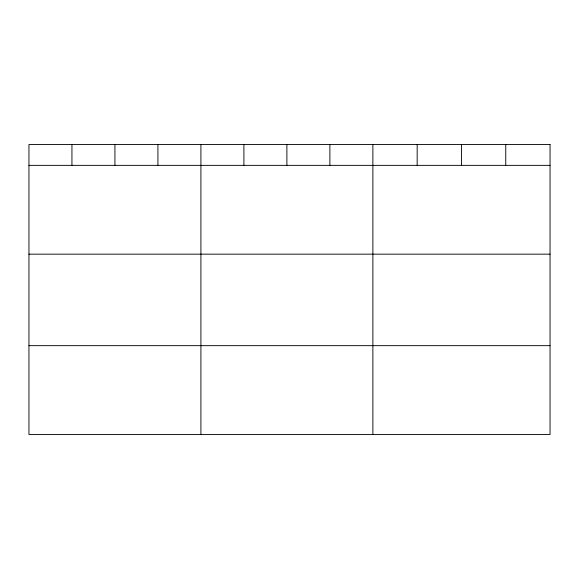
<?xml version="1.0" encoding="UTF-8"?>
<svg xmlns="http://www.w3.org/2000/svg" width="579" height="579" viewBox="0 0 579 579"><rect width="100%" height="100%" fill="white"/><g stroke="black" fill="none" stroke-linecap="round" stroke-linejoin="round"><path stroke-width="0.87" d="M28.95 165.362L550.05 165.362M28.95 254.159L550.05 254.159M28.95 345.656L550.05 345.656M505.756 144.547L505.756 165.362M461.463 144.547L461.463 165.362M417.169 144.547L417.169 165.362M372.876 144.547L372.876 434.453M329.885 144.547L329.885 165.362M286.894 144.547L286.894 165.362M243.904 144.547L243.904 165.362M200.913 144.547L200.913 434.453M157.922 144.547L157.922 165.362M114.932 144.547L114.932 165.362M71.941 144.547L71.941 165.362M550.05 144.547L28.95 144.547L28.95 434.453L550.05 434.453L550.05 144.547"/></g></svg>
